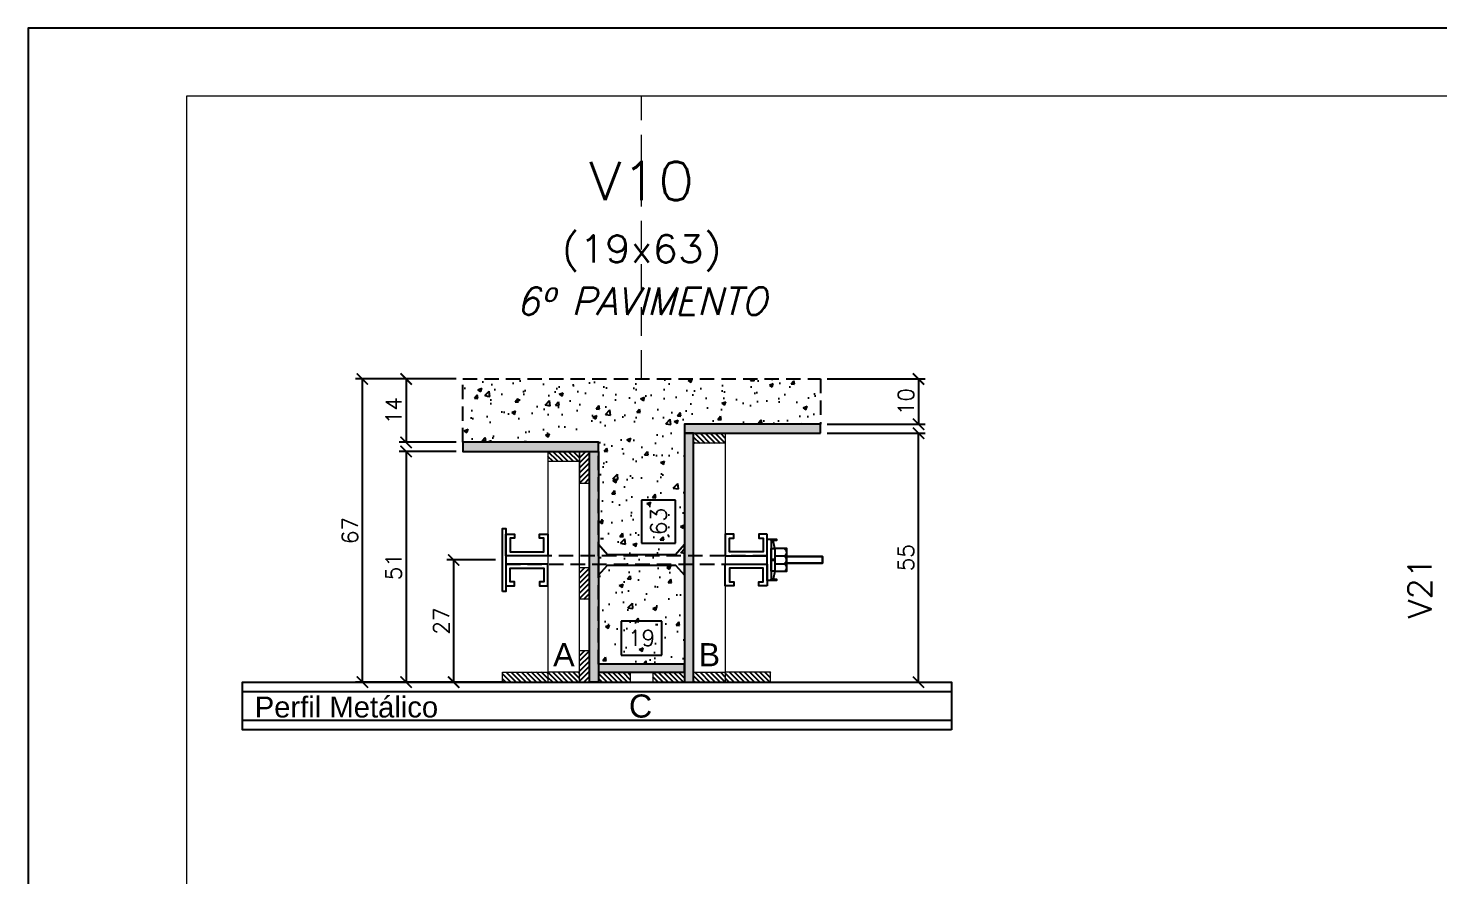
# Model space of a CAD drawing. Extents: x -23436 to 4767, y -4638 to 9755.
# Drawn here: x -19091 to -18468, y 2458 to 2832 of the extents above; entities that cross this region are included whole.
import ezdxf
from ezdxf.enums import TextEntityAlignment as Align

# ---------------------------------------------------------------- set-up
doc = ezdxf.new("R2010")
doc.units = 0
doc.header["$PDMODE"] = 2
doc.header["$PDSIZE"] = 10
doc.linetypes.add('CABLIN', pattern=[0.35, 0.25, -0.1])
doc.linetypes.add('HIDDEN', pattern=[9.525, 6.35, -3.175])
doc.layers.get('0').update_dxf_attribs({"lineweight": 13})
doc.layers.get('Defpoints').update_dxf_attribs({"lineweight": 13})
for name, color, linetype in [('Barra de Ancoragem', 20, 'Continuous'), ('Concreto', 250, 'HIDDEN'), ('Cota', 4, 'Continuous'), ('Cota Seção (2x)', 4, 'Continuous'), ('Hachura', 252, 'CABLIN'), ('MB Logo', 255, 'Continuous'), ('Painéis', 200, 'Continuous'), ('Perfil Metálico', 224, 'Continuous'), ('Texto de Titulo', 7, 'Continuous'), ('Texto Qtd Sarr', 242, 'Continuous'), ('Tubo de PVC', 51, 'Continuous')]:
    doc.layers.add(name, color=color, linetype=linetype)
for name, color, linetype, lineweight in [('FOLHA MB', 7, 'Continuous', 13), ('Madeira', 100, 'Continuous', 13), ('Texto Seção', 7, 'Continuous', 15)]:
    doc.layers.add(name, color=color, linetype=linetype, lineweight=lineweight)
doc.layers.add('Laje_Perimetro', color=7, linetype='Continuous', plot=False)
doc.styles.add('ARIAL', font='arial.ttf', dxfattribs={"oblique": 15, "height": 25})
doc.styles.add('REGUA-120', font='ROMANS.shx', dxfattribs={"height": 15})
doc.styles.add('ROMANS', font='romans.shx')
doc.dimstyles.new('Cota Seção (2x)', dxfattribs={"dimtxt": 7, "dimasz": 5, "dimexe": 3, "dimexo": 3, "dimgap": 2, "dimtad": 3, "dimdec": 1, "dimlfac": 0.5, "dimzin": 12, "dimdsep": 46, "dimtxsty": 'ROMANS', "dimblk": 'ARCHTICK', "dimcen": 0, "dimclrd": 4, "dimclre": 4, "dimclrt": 1, "dimadec": 1, "dimazin": 3, "dimtfac": 1, "dimtdec": 1, "dimtmove": 0, "dimatfit": 3, "dimldrblk": 'OBLIQUE', "dimfxl": 1, "dimtolj": 1, "dimtzin": 12, "dimarcsym": 0})
doc.dimstyles.new('Cota Seção interna', dxfattribs={"dimtxt": 7, "dimasz": 6, "dimexe": 0.18, "dimexo": 2, "dimgap": -4, "dimtad": 3, "dimdec": 1, "dimlfac": 0.5, "dimzin": 12, "dimdsep": 46, "dimtxsty": 'ROMANS', "dimblk": 'ARCHTICK', "dimcen": 0.09, "dimse1": 1, "dimse2": 1, "dimsd1": 1, "dimsd2": 1, "dimclrd": 180, "dimclre": 5, "dimclrt": 1, "dimadec": 0, "dimazin": 3, "dimtfac": 1, "dimtdec": 1, "dimtofl": 0, "dimtmove": 0, "dimatfit": 3, "dimldrblk": 'ARCHTICK', "dimfxl": 1, "dimtolj": 1, "dimtzin": 0, "dimarcsym": 0})
pattern_1 = [(315, (4117.2894, -5686.3843), (1.12253202, 1.12253202), [])]
pattern_2 = [(45, (-10540.087, 25605.8796), (-1.12253202, 1.12253202), [])]

# ---------------------------------------------------------------- blocks, each defined once
blk = doc.blocks.new('A$C169d8357')
at = {"layer": 'FOLHA MB', "color": 1}
for points in [[(0, 1199.94), (0, 149.94), (1485.02, 149.94), (1485.02, 1199.94)], [(70, 1169.94), (70, 179.94), (1455.02, 179.94), (1455.02, 1169.94)]]:
    blk.add_lwpolyline(points, close=True, dxfattribs=at)
blk = doc.blocks.new('titulo1')
at = {"layer": 'Defpoints', "color": 252, "linetype": 'HIDDEN', "ltscale": 2}
blk.add_line((0, 0), (0, 125), dxfattribs=at)
at = {"layer": 'Defpoints', "style": 'ROMANS', "oblique": 15}
blk.add_attdef('FOLHA', text='', height=10, dxfattribs=at).set_placement((0, 15.58), align=Align.MIDDLE_CENTER)
at = {"layer": 'Texto Qtd Sarr', "color": 3, "style": 'ROMANS', "oblique": 15}
for tag, height, p in [('TITULO', 17, (0, 71.45)), ('SEÇÃO', 12, (0, 41.55))]:
    blk.add_attdef(tag, text='', height=height, dxfattribs=at).set_placement(p, align=Align.MIDDLE_CENTER)
blk = doc.blocks.new('*D692')
at = {"layer": 'Cota Seção (2x)', "color": 180, "lineweight": -2, "transparency": 16777216}
for p, q in [((-18811.33, 2570.26), (-18829.33, 2570.26)), ((-18829.33, 2570.26), (-18829.33, 2555.26)), ((-18811.33, 2555.26), (-18811.33, 2570.26)), ((-18829.33, 2555.26), (-18811.33, 2555.26))]:
    blk.add_line(p, q, dxfattribs=at)
at = {"layer": 'Defpoints', "color": 0, "transparency": 16777216}
for p in [(-18839.33, 2551.26), (-18801.33, 2551.26), (-18801.33, 2551.26)]:
    blk.add_point(p, dxfattribs=at)
at = {"layer": 'Cota Seção (2x)', "color": 1, "transparency": 16777216, "insert": (-18820.33, 2562.76), "char_height": 7, "attachment_point": 5, "style": 'ROMANS'}
blk.add_mtext('\\A1;19', dxfattribs=at)
blk = doc.blocks.new('_ArchTick')
at = {"color": 0, "linetype": 'ByBlock', "const_width": 0.15}
blk.add_lwpolyline([(-0.5, -0.5), (0.5, 0.5)], dxfattribs=at)
blk = doc.blocks.new('*D693')
at = {"layer": 'Cota', "color": 4, "lineweight": -2, "transparency": 16777216}
for p, q in [((-18738.33, 2677.26), (-18694.96, 2677.26)), ((-18697.96, 2677.26), (-18697.96, 2657.26)), ((-18738.33, 2657.26), (-18694.96, 2657.26))]:
    blk.add_line(p, q, dxfattribs=at)
at = {"layer": 'Defpoints', "color": 0, "transparency": 16777216}
for p in [(-18741.33, 2677.26), (-18741.33, 2657.26), (-18697.96, 2657.26)]:
    blk.add_point(p, dxfattribs=at)
at = {"layer": 'Cota', "color": 4, "lineweight": -2, "transparency": 16777216, "xscale": 5, "yscale": 5, "zscale": 5}
for p, rotation in [((-18697.96, 2677.26), 90), ((-18697.96, 2657.26), 270)]:
    blk.add_blockref('_ArchTick', p, dxfattribs=dict(at, rotation=rotation))
at = {"layer": 'Cota', "color": 1, "transparency": 16777216, "insert": (-18703.46, 2667.26), "char_height": 7, "attachment_point": 5, "rotation": 90, "style": 'ROMANS'}
blk.add_mtext('\\A1;10', dxfattribs=at)
blk = doc.blocks.new('_OBLIQUE')
at = {"color": 0, "linetype": 'ByBlock', "lineweight": -2}
for p, q in [((0, 0), (-1, 0)), ((-0.5, -0.5), (0.5, 0.5))]:
    blk.add_line(p, q, dxfattribs=at)
blk = doc.blocks.new('DSADSAD')
at = {"layer": 'Barra de Ancoragem'}
for p, q in [((-12990.96, 7698.42), (-13009.22, 7698.42)), ((-13005.1, 7696.87), (-13008.63, 7697.64)), ((-12995.08, 7696.87), (-12991.55, 7697.64))]:
    blk.add_line(p, q, dxfattribs=at)
at = {"layer": 'Barra de Ancoragem', "flags": 128}
for points in [[(-13009.22, 7700.2), (-12990.96, 7700.2), (-12990.96, 7698.42), (-13009.22, 7698.42)], [(-13008.63, 7698.42), (-13008.63, 7696.05), (-13009.22, 7696.05), (-13009.22, 7698.42)], [(-12995.08, 7698.42), (-12995.08, 7696.87), (-13005.1, 7696.87), (-13005.1, 7698.42)], [(-12990.96, 7698.42), (-12990.96, 7696.05), (-12991.55, 7696.05), (-12991.55, 7698.42)]]:
    blk.add_lwpolyline(points, close=True, dxfattribs=at)
for points in [[(-13005.1, 7696.87), (-13005.1, 7691.61), (-12995.08, 7691.61), (-12995.08, 7696.87)], [(-13000.38, 7696.87), (-13000.38, 7698.42), (-12999.79, 7698.42), (-12999.79, 7696.87), (-13000.38, 7696.87), (-12999.79, 7696.87)]]:
    blk.add_lwpolyline(points, dxfattribs=at)
for points in [[(-13001.86, 7696.87), (-13001.86, 7692.79, 0.666667), (-12998.32, 7692.79, 0.666667)], [(-12998.32, 7696.87), (-12998.32, 7692.79, 0.729796), (-12995.08, 7692.79, 0.729796)]]:
    blk.add_lwpolyline(points, format="xyb", dxfattribs=at)
at = {"layer": 'Barra de Ancoragem'}
blk.add_arc((-13003.48, 7693.31), 1.7, 197.75636, 342.24364, dxfattribs=at)
blk = doc.blocks.new('*D694')
at = {"layer": 'Cota', "color": 4, "lineweight": -2, "transparency": 16777216}
for p, q in [((-18884.85, 2597.26), (-18906.36, 2597.26)), ((-18903.36, 2543.26), (-18903.36, 2597.26)), ((-18880.33, 2543.26), (-18906.36, 2543.26))]:
    blk.add_line(p, q, dxfattribs=at)
at = {"layer": 'Defpoints', "color": 0, "transparency": 16777216}
for p in [(-18903.36, 2597.26), (-18881.85, 2597.26), (-18877.33, 2543.26)]:
    blk.add_point(p, dxfattribs=at)
at = {"layer": 'Cota', "color": 4, "lineweight": -2, "transparency": 16777216, "xscale": 5, "yscale": 5, "zscale": 5}
for p, rotation in [((-18903.36, 2597.26), 90), ((-18903.36, 2543.26), 270)]:
    blk.add_blockref('_ArchTick', p, dxfattribs=dict(at, rotation=rotation))
at = {"layer": 'Cota', "color": 1, "transparency": 16777216, "insert": (-18908.86, 2570.26), "char_height": 7, "attachment_point": 5, "rotation": 90, "style": 'ROMANS'}
blk.add_mtext('\\A1;27', dxfattribs=at)
blk = doc.blocks.new('*D695')
at = {"layer": 'Cota', "color": 4, "lineweight": -2, "transparency": 16777216}
for p, q in [((-18902.33, 2677.26), (-18946.71, 2677.26)), ((-18943.71, 2543.26), (-18943.71, 2677.26)), ((-18880.33, 2543.26), (-18946.71, 2543.26))]:
    blk.add_line(p, q, dxfattribs=at)
at = {"layer": 'Defpoints', "color": 0, "transparency": 16777216}
for p in [(-18943.71, 2677.26), (-18899.33, 2677.26), (-18877.33, 2543.26)]:
    blk.add_point(p, dxfattribs=at)
at = {"layer": 'Cota', "color": 4, "lineweight": -2, "transparency": 16777216, "xscale": 5, "yscale": 5, "zscale": 5}
for p, rotation in [((-18943.71, 2677.26), 90), ((-18943.71, 2543.26), 270)]:
    blk.add_blockref('_ArchTick', p, dxfattribs=dict(at, rotation=rotation))
at = {"layer": 'Cota', "color": 1, "transparency": 16777216, "insert": (-18949.21, 2610.26), "char_height": 7, "attachment_point": 5, "rotation": 90, "style": 'ROMANS'}
blk.add_mtext('\\A1;67', dxfattribs=at)
blk = doc.blocks.new('*D696')
at = {"layer": 'Cota', "color": 4, "lineweight": -2, "transparency": 16777216}
for p, q in [((-18738.33, 2653.26), (-18694.96, 2653.26)), ((-18697.96, 2543.26), (-18697.96, 2653.26)), ((-18760.33, 2543.26), (-18694.96, 2543.26))]:
    blk.add_line(p, q, dxfattribs=at)
at = {"layer": 'Defpoints', "color": 0, "transparency": 16777216}
for p in [(-18741.33, 2653.26), (-18697.96, 2653.26), (-18763.33, 2543.26)]:
    blk.add_point(p, dxfattribs=at)
at = {"layer": 'Cota', "color": 4, "lineweight": -2, "transparency": 16777216, "xscale": 5, "yscale": 5, "zscale": 5}
for p, rotation in [((-18697.96, 2653.26), 90), ((-18697.96, 2543.26), 270)]:
    blk.add_blockref('_ArchTick', p, dxfattribs=dict(at, rotation=rotation))
at = {"layer": 'Cota', "color": 1, "transparency": 16777216, "insert": (-18703.46, 2598.26), "char_height": 7, "attachment_point": 5, "rotation": 90, "style": 'ROMANS'}
blk.add_mtext('\\A1;55', dxfattribs=at)
blk = doc.blocks.new('*D697')
at = {"layer": 'Cota Seção (2x)', "color": 180, "lineweight": -2, "transparency": 16777216}
for p, q in [((-18805.33, 2623.76), (-18820.33, 2623.76)), ((-18820.33, 2623.76), (-18820.33, 2604.76)), ((-18805.33, 2604.76), (-18805.33, 2623.76)), ((-18820.33, 2604.76), (-18805.33, 2604.76))]:
    blk.add_line(p, q, dxfattribs=at)
at = {"layer": 'Defpoints', "color": 0, "transparency": 16777216}
for p in [(-18801.33, 2677.26), (-18801.33, 2677.26), (-18801.33, 2551.26)]:
    blk.add_point(p, dxfattribs=at)
at = {"layer": 'Cota Seção (2x)', "color": 1, "transparency": 16777216, "insert": (-18812.83, 2614.26), "char_height": 7, "attachment_point": 5, "rotation": 90, "style": 'ROMANS'}
blk.add_mtext('\\A1;63', dxfattribs=at)
blk = doc.blocks.new('*D698')
at = {"layer": 'Cota', "color": 4, "lineweight": -2, "transparency": 16777216}
for p, q in [((-18902.33, 2677.26), (-18927.39, 2677.26)), ((-18924.39, 2677.26), (-18924.39, 2649.26)), ((-18902.33, 2649.26), (-18927.39, 2649.26))]:
    blk.add_line(p, q, dxfattribs=at)
at = {"layer": 'Defpoints', "color": 0, "transparency": 16777216}
for p in [(-18899.33, 2677.26), (-18924.39, 2649.26), (-18899.33, 2649.26)]:
    blk.add_point(p, dxfattribs=at)
at = {"layer": 'Cota', "color": 4, "lineweight": -2, "transparency": 16777216, "xscale": 5, "yscale": 5, "zscale": 5}
for p, rotation in [((-18924.39, 2677.26), 90), ((-18924.39, 2649.26), 270)]:
    blk.add_blockref('_ArchTick', p, dxfattribs=dict(at, rotation=rotation))
at = {"layer": 'Cota', "color": 1, "transparency": 16777216, "insert": (-18929.89, 2663.26), "char_height": 7, "attachment_point": 5, "rotation": 90, "style": 'ROMANS'}
blk.add_mtext('\\A1;14', dxfattribs=at)
blk = doc.blocks.new('*D699')
at = {"layer": 'Cota', "color": 4, "lineweight": -2, "transparency": 16777216}
for p, q in [((-18902.33, 2645.26), (-18927.39, 2645.26)), ((-18924.39, 2645.26), (-18924.39, 2543.26)), ((-18880.33, 2543.26), (-18927.39, 2543.26))]:
    blk.add_line(p, q, dxfattribs=at)
at = {"layer": 'Defpoints', "color": 0, "transparency": 16777216}
for p in [(-18899.33, 2645.26), (-18924.39, 2543.26), (-18877.33, 2543.26)]:
    blk.add_point(p, dxfattribs=at)
at = {"layer": 'Cota', "color": 4, "lineweight": -2, "transparency": 16777216, "xscale": 5, "yscale": 5, "zscale": 5}
for p, rotation in [((-18924.39, 2645.26), 90), ((-18924.39, 2543.26), 270)]:
    blk.add_blockref('_ArchTick', p, dxfattribs=dict(at, rotation=rotation))
at = {"layer": 'Cota', "color": 1, "transparency": 16777216, "insert": (-18929.89, 2594.26), "char_height": 7, "attachment_point": 5, "rotation": 90, "style": 'ROMANS'}
blk.add_mtext('\\A1;51', dxfattribs=at)

msp = doc.modelspace()

# ---------------------------------------------------------------- hatches: boundary and pattern name
at = {"layer": 'Concreto'}
h = msp.add_hatch(dxfattribs=at)
h.set_pattern_fill('AR-CONC', color=256, scale=2.5)
h.set_pattern_definition([(50, (-22.701, -4569.665), (17.931505, -1.568803), [1.875, -20.625]), (355, (-22.701, -4569.665), (-3.468783, 18.804803), [1.5, -16.5]), (100.45144, (-21.207, -4569.796), (14.462721, 17.236), [1.593505, -17.528553]), (46.1842, (-22.701, -4564.665), (26.681033, -4.137982), [2.8125, -30.9375]), (96.63564, (-20.478, -4565.01), (23.36655, 24.352965), [2.39026, -26.292844]), (351.18416, (-22.7, -4564.665), (23.36655, 24.352965), [2.25, -24.75]), (21, (-20.201, -4565.915), (14.922676, -10.065472), [1.875, -20.625]), (326, (-20.201, -4565.915), (6.082883, 18.128751), [1.5, -16.5]), (71.45144, (-18.958, -4566.754), (21.00556, 8.063279), [1.593505, -17.528553]), (37.5, (-22.701, -4569.6655), (0.3039964, 8.3223463), [0, -16.3, 0, -16.75, 0, -16.5625]), (7.5, (-22.701, -4569.6655), (6.5767384, 9.8602928), [0, -9.55, 0, -15.925, 0, -6.3125]), (327.5, (-28.276, -4569.6655), (13.345561, -0.5638718), [0, -6.25, 0, -19.5, 0, -25.875]), (317.5, (-30.776, -4569.665), (14.579654, 2.5026246), [0, -8.125, 0, -12.95, 0, -18.375])])
h.paths.add_polyline_path([(-18899.33, 2649.26), (-18899.33, 2677.26), (-18741.33, 2677.26), (-18741.33, 2657.26), (-18801.33, 2657.26), (-18801.33, 2551.26), (-18839.33, 2551.26), (-18839.33, 2649.26)])
at = {"layer": 'Hachura'}
h = msp.add_hatch(color=256, dxfattribs=at)
h.dxf.hatch_style = 1
h.paths.add_polyline_path([(-18741.33, 2653.26), (-18741.33, 2657.26), (-18801.33, 2657.26), (-18801.33, 2653.26)])
h = msp.add_hatch(color=256, dxfattribs=at)
h.dxf.hatch_style = 1
h.paths.add_polyline_path([(-18797.33, 2653.26), (-18801.33, 2653.26), (-18801.33, 2543.26), (-18797.33, 2543.26)])
h = msp.add_hatch(dxfattribs=at)
h.set_pattern_fill('ANSI31', color=256, scale=0.5, angle=270, style=0)
h.set_pattern_definition([(315, (4117.2894, -5654.3843), (1.12253202, 1.12253202), [])])
h.paths.add_polyline_path([(-18797.33, 2648.86), (-18797.33, 2653.26), (-18783.33, 2653.26), (-18783.33, 2648.86)])
h = msp.add_hatch(color=256, dxfattribs=at)
h.dxf.hatch_style = 1
h.paths.add_polyline_path([(-18839.33, 2645.26), (-18839.33, 2649.26), (-18899.33, 2649.26), (-18899.33, 2645.26)])
h = msp.add_hatch(dxfattribs=at)
h.set_pattern_fill('ANSI31', color=256, scale=0.5, angle=270, style=0)
h.set_pattern_definition([(315, (4112.8894, -5662.3843), (1.12253202, 1.12253202), [])])
h.paths.add_polyline_path([(-18847.73, 2640.86), (-18847.73, 2645.26), (-18861.73, 2645.26), (-18861.73, 2640.86)])
h = msp.add_hatch(dxfattribs=at)
h.set_pattern_fill('ANSI31', color=256, scale=0.5, angle=360, style=0)
h.set_pattern_definition(pattern_2)
h.paths.add_polyline_path([(-18843.33, 2645.26), (-18847.73, 2645.26), (-18847.73, 2631.26), (-18843.33, 2631.26)])
h = msp.add_hatch(color=256, dxfattribs=at)
h.dxf.hatch_style = 1
h.paths.add_polyline_path([(-18843.33, 2645.26), (-18839.33, 2645.26), (-18839.33, 2543.26), (-18843.33, 2543.26)])
h = msp.add_hatch(dxfattribs=at)
h.set_pattern_fill('ANSI31', color=256, scale=0.5, angle=360, style=0)
h.set_pattern_definition([(45, (-10540.087, 25642.5023), (-1.12253202, 1.12253202), [])])
h.paths.add_polyline_path([(-18843.33, 2579.88), (-18847.73, 2579.88), (-18847.73, 2593.88), (-18843.33, 2593.88)])
h = msp.add_hatch(dxfattribs=at)
h.set_pattern_fill('ANSI31', color=256, scale=0.5, angle=360, style=0)
h.set_pattern_definition(pattern_2)
h.paths.add_polyline_path([(-18843.33, 2543.26), (-18847.73, 2543.26), (-18847.73, 2557.26), (-18843.33, 2557.26)])
h = msp.add_hatch(color=256, dxfattribs=at)
h.dxf.hatch_style = 1
h.paths.add_polyline_path([(-18801.33, 2547.66), (-18801.33, 2551.26), (-18839.33, 2551.26), (-18839.33, 2547.66)])
h = msp.add_hatch(dxfattribs=at)
h.set_pattern_fill('ANSI31', color=256, scale=0.5, angle=270, style=0)
h.set_pattern_definition([(315, (4112.8894, -5686.3843), (1.12253202, 1.12253202), [])])
h.paths.add_polyline_path([(-18881.73, 2543.26), (-18881.73, 2547.66), (-18861.73, 2547.66), (-18861.73, 2543.26)])
h = msp.add_hatch(dxfattribs=at)
h.set_pattern_fill('ANSI31', color=256, scale=0.5, angle=270, style=0)
h.set_pattern_definition([(315, (4112.8894, -5759.9843), (1.12253202, 1.12253202), [])])
h.paths.add_polyline_path([(-18847.73, 2543.26), (-18847.73, 2547.66), (-18861.73, 2547.66), (-18861.73, 2543.26)])
h = msp.add_hatch(dxfattribs=at)
h.set_pattern_fill('ANSI31', color=256, scale=0.5, angle=270, style=0)
h.set_pattern_definition(pattern_1)
h.paths.add_polyline_path([(-18839.33, 2543.26), (-18839.33, 2547.66), (-18825.33, 2547.66), (-18825.33, 2543.26)])
h = msp.add_hatch(dxfattribs=at)
h.set_pattern_fill('ANSI31', color=256, scale=0.5, angle=270, style=0)
h.set_pattern_definition(pattern_1)
h.paths.add_polyline_path([(-18801.33, 2543.26), (-18801.33, 2547.66), (-18815.33, 2547.66), (-18815.33, 2543.26)])
h = msp.add_hatch(dxfattribs=at)
h.set_pattern_fill('ANSI31', color=256, scale=0.5, angle=270, style=0)
h.set_pattern_definition([(315, (4117.2894, -5759.9843), (1.12253202, 1.12253202), [])])
h.paths.add_polyline_path([(-18797.33, 2543.26), (-18797.33, 2547.66), (-18783.33, 2547.66), (-18783.33, 2543.26)])
h = msp.add_hatch(dxfattribs=at)
h.set_pattern_fill('ANSI31', color=256, scale=0.5, angle=270, style=0)
h.set_pattern_definition(pattern_1)
h.paths.add_polyline_path([(-18763.33, 2543.26), (-18763.33, 2547.66), (-18783.33, 2547.66), (-18783.33, 2543.26)])

# ---------------------------------------------------------------- linework, layer by layer
at = {"layer": 'Barra de Ancoragem', "flags": 128}
msp.add_lwpolyline([(-18881.85, 2583.39), (-18881.85, 2611.13), (-18880.25, 2611.13), (-18880.25, 2583.39)], close=True, dxfattribs=at)
at = {"layer": 'Barra de Ancoragem'}
for points in [[(-18880.25, 2608.74), (-18878.4, 2608.74), (-18876.56, 2608.74), (-18876.56, 2606.89), (-18878.4, 2606.89), (-18878.4, 2600.88), (-18863.58, 2600.88), (-18863.58, 2606.89), (-18865.43, 2606.89), (-18865.43, 2608.74), (-18863.58, 2608.74), (-18861.73, 2608.74), (-18861.73, 2599.04), (-18880.25, 2599.04)], [(-18764.81, 2608.74), (-18766.66, 2608.74), (-18768.51, 2608.74), (-18768.51, 2606.89), (-18766.66, 2606.89), (-18766.66, 2600.88), (-18781.48, 2600.88), (-18781.48, 2606.89), (-18779.63, 2606.89), (-18779.63, 2608.74), (-18781.48, 2608.74), (-18783.33, 2608.74), (-18783.33, 2599.04), (-18764.81, 2599.04)], [(-18880.25, 2585.78), (-18878.4, 2585.78), (-18876.56, 2585.78), (-18876.56, 2587.63), (-18878.4, 2587.63), (-18878.4, 2593.64), (-18863.58, 2593.64), (-18863.58, 2587.63), (-18865.43, 2587.63), (-18865.43, 2585.78), (-18863.58, 2585.78), (-18861.73, 2585.78), (-18861.73, 2595.48), (-18880.25, 2595.48)], [(-18764.81, 2585.78), (-18766.66, 2585.78), (-18768.51, 2585.78), (-18768.51, 2587.63), (-18766.66, 2587.63), (-18766.66, 2593.64), (-18781.48, 2593.64), (-18781.48, 2587.63), (-18779.63, 2587.63), (-18779.63, 2585.78), (-18781.48, 2585.78), (-18783.33, 2585.78), (-18783.33, 2595.48), (-18764.81, 2595.48)], [(-18756.22, 2598.73), (-18740.32, 2598.73), (-18740.32, 2595.79), (-18756.22, 2595.79)], [(-18740.32, 2595.79), (-18740.32, 2598.73), (-18756.22, 2598.73), (-18756.22, 2595.79)]]:
    msp.add_lwpolyline(points, close=True, dxfattribs=at)
at = {"layer": 'Barra de Ancoragem', "linetype": 'HIDDEN'}
msp.add_lwpolyline([(-18764.81, 2595.48), (-18764.81, 2599.04), (-18880.25, 2599.04), (-18880.25, 2595.48)], close=True, dxfattribs=at)
at = {"layer": 'Concreto'}
msp.add_lwpolyline([(-18899.33, 2649.26), (-18899.33, 2677.26), (-18741.33, 2677.26), (-18741.33, 2657.26), (-18801.33, 2657.26), (-18801.33, 2551.26), (-18839.33, 2551.26), (-18839.33, 2649.26)], close=True, dxfattribs=at)
at = {"layer": 'Laje_Perimetro'}
msp.add_lwpolyline([(-17606.38, 2832.26), (-19091.4, 2832.26), (-19091.4, 1782.26), (-17606.38, 1782.26)], close=True, dxfattribs=at)
at = {"layer": 'Madeira'}
for points in [[(-18797.33, 2648.86), (-18797.33, 2653.26), (-18783.33, 2653.26), (-18783.33, 2648.86)], [(-18797.33, 2653.26), (-18783.33, 2653.26), (-18783.33, 2543.26), (-18797.33, 2543.26)], [(-18847.73, 2640.86), (-18847.73, 2645.26), (-18861.73, 2645.26), (-18861.73, 2640.86)], [(-18847.73, 2645.26), (-18861.73, 2645.26), (-18861.73, 2543.26), (-18847.73, 2543.26)], [(-18843.33, 2645.26), (-18847.73, 2645.26), (-18847.73, 2631.26), (-18843.33, 2631.26)], [(-18843.33, 2579.88), (-18847.73, 2579.88), (-18847.73, 2593.88), (-18843.33, 2593.88)], [(-18843.33, 2543.26), (-18847.73, 2543.26), (-18847.73, 2557.26), (-18843.33, 2557.26)], [(-18881.73, 2543.26), (-18881.73, 2547.66), (-18861.73, 2547.66), (-18861.73, 2543.26)], [(-18847.73, 2543.26), (-18847.73, 2547.66), (-18861.73, 2547.66), (-18861.73, 2543.26)], [(-18839.33, 2543.26), (-18839.33, 2547.66), (-18825.33, 2547.66), (-18825.33, 2543.26)], [(-18801.33, 2543.26), (-18801.33, 2547.66), (-18815.33, 2547.66), (-18815.33, 2543.26)], [(-18797.33, 2543.26), (-18797.33, 2547.66), (-18783.33, 2547.66), (-18783.33, 2543.26)], [(-18763.33, 2543.26), (-18763.33, 2547.66), (-18783.33, 2547.66), (-18783.33, 2543.26)]]:
    msp.add_lwpolyline(points, close=True, dxfattribs=at)
at = {"layer": 'Painéis'}
for points in [[(-18741.33, 2653.26), (-18741.33, 2657.26), (-18801.33, 2657.26), (-18801.33, 2653.26)], [(-18797.33, 2653.26), (-18801.33, 2653.26), (-18801.33, 2543.26), (-18797.33, 2543.26)], [(-18839.33, 2645.26), (-18839.33, 2649.26), (-18899.33, 2649.26), (-18899.33, 2645.26)], [(-18843.33, 2645.26), (-18839.33, 2645.26), (-18839.33, 2543.26), (-18843.33, 2543.26)], [(-18801.33, 2547.66), (-18801.33, 2551.26), (-18839.33, 2551.26), (-18839.33, 2547.66)]]:
    msp.add_lwpolyline(points, close=True, dxfattribs=at)
at = {"layer": 'Perfil Metálico'}
msp.add_lwpolyline([(-18683.32, 2522.19), (-18996.66, 2522.19), (-18996.66, 2543.26), (-18683.32, 2543.26)], close=True, dxfattribs=at)
for points in [[(-18996.66, 2539.1), (-18683.32, 2539.1)], [(-18683.32, 2526.35), (-18996.66, 2526.35)]]:
    msp.add_lwpolyline(points, dxfattribs=at)
at = {"layer": 'Tubo de PVC'}
msp.add_lwpolyline([(-18839.33, 2604.04), (-18839.33, 2604.04), (-18839.33, 2590.48), (-18835.33, 2594.98), (-18805.33, 2594.98), (-18801.33, 2590.48), (-18801.33, 2604.04), (-18805.33, 2599.54), (-18835.33, 2599.54)], close=True, dxfattribs=at)

# ---------------------------------------------------------------- block references
at = {"layer": 'Barra de Ancoragem', "rotation": 90.00000000000001}
msp.add_blockref('DSADSAD', (-11064.6, 15597.35), dxfattribs=at)
at = {"layer": 'MB Logo'}
msp.add_blockref('A$C169d8357', (-19091.4, 1632.32), dxfattribs=at)
at = {"layer": 'Texto Seção'}
ref = msp.add_blockref('titulo1', (-18820.33, 2677.26), dxfattribs=at)
ref.add_attrib('TITULO', 'V10', dxfattribs={"layer": 'Texto de Titulo', "color": 7, "height": 17, "style": 'ROMANS', "width": 1.1}).set_placement((-18820.33, 2764.76), align=Align.MIDDLE_CENTER)
ref.add_attrib('SEÇÃO', '(19x63)', dxfattribs={"layer": 'Texto de Titulo', "color": 7, "height": 12, "style": 'ROMANS', "width": 1.1}).set_placement((-18820.33, 2734.76), align=Align.MIDDLE_CENTER)
ref.add_attrib('REAPROVEITAMENTO', '6º PAVIMENTO', dxfattribs={"layer": 'Texto de Titulo', "color": 7, "height": 12, "style": 'ROMANS', "oblique": 15}).set_placement((-18820.33, 2711.63), align=Align.MIDDLE_CENTER)

# ---------------------------------------------------------------- texts
at = {"layer": 'Texto Seção', "style": 'REGUA-120', "width": 1.05}
msp.add_text('V21', height=10.4, rotation=90, dxfattribs=at).set_placement((-18476.4, 2584.93), align=Align.MIDDLE_CENTER)
at = {"layer": 'Texto Seção', "color": 0, "linetype": 'Continuous', "style": 'ARIAL'}
for s, p in [('A', (-18854.66, 2555.39)), ('B', (-18790.4, 2555.39)), ('C', (-18820.77, 2532.72))]:
    msp.add_text(s, height=10.22, dxfattribs=at).set_placement(p, align=Align.MIDDLE_CENTER)
at = {"layer": 'Texto Seção', "style": 'ARIAL'}
msp.add_text('Perfil Metálico', height=9.24, dxfattribs=at).set_placement((-18950.77, 2532.28), align=Align.MIDDLE_CENTER)

# ---------------------------------------------------------------- dimensions: what is measured, and where the dimension line sits
at = {"layer": 'Cota'}
for base, p1, p2, picture, middle in [((-18943.71, 2677.26), (-18877.33, 2543.26), (-18899.33, 2677.26), '*D695', (-18949.21, 2610.26)), ((-18924.39, 2649.26), (-18899.33, 2677.26), (-18899.33, 2649.26), '*D698', (-18929.89, 2663.26)), ((-18697.96, 2657.26), (-18741.33, 2677.26), (-18741.33, 2657.26), '*D693', (-18703.46, 2667.26)), ((-18697.96, 2653.26), (-18763.33, 2543.26), (-18741.33, 2653.26), '*D696', (-18703.46, 2598.26)), ((-18924.39, 2543.26), (-18899.33, 2645.26), (-18877.33, 2543.26), '*D699', (-18929.89, 2594.26)), ((-18903.36, 2597.26), (-18877.33, 2543.26), (-18881.85, 2597.26), '*D694', (-18908.86, 2570.26))]:
    dim = msp.add_linear_dim(base=base, p1=p1, p2=p2, angle=90, dimstyle='Cota Seção (2x)', dxfattribs=at)
    dim.commit()
    dim.dimension.update_dxf_attribs({"geometry": picture, "text_midpoint": middle})
at = {"layer": 'Cota Seção (2x)'}
dim = msp.add_linear_dim(base=(-18801.33, 2677.26), p1=(-18801.33, 2551.26), p2=(-18801.33, 2677.26), angle=90, dimstyle='Cota Seção interna', dxfattribs=at)
dim.commit()
dim.dimension.update_dxf_attribs({"geometry": '*D697', "text_midpoint": (-18812.83, 2614.26)})
dim = msp.add_linear_dim(base=(-18801.33, 2551.26), p1=(-18839.33, 2551.26), p2=(-18801.33, 2551.26), dimstyle='Cota Seção interna', dxfattribs=at)
dim.commit()
dim.dimension.update_dxf_attribs({"geometry": '*D692', "text_midpoint": (-18820.33, 2562.76)})

doc.saveas('drawing.dxf')
